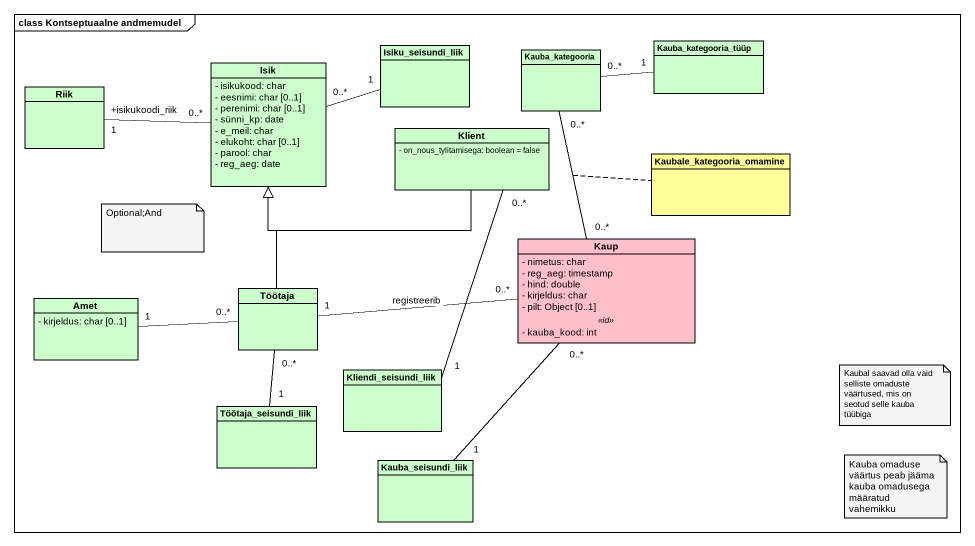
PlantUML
@startuml
mainframe class Kontseptuaalne andmemudel
hide circle
hide empty members
skinparam classAttributeIconSize 0
class Isik #CCFFCC {
  - isikukood: char
  - eesnimi: char [0..1]
  - perenimi: char [0..1]
  - sünni_kp: date
  - e_meil: char
  - elukoht: char [0..1]
  - parool: char
  - reg_aeg: date
}
class Isiku_seisundi_liik #CCFFCC
class Kauba_kategooria #CCFFCC
class Kauba_kategooria_tüüp #CCFFCC
class Riik #CCFFCC
class Klient #CCFFCC {
  - on_nous_tylitamisega: boolean = false
}
class Kaubale_kategooria_omamine #FFFE99
class Kaup #FFC0CB {
  - nimetus: char
  - reg_aeg: timestamp
  - hind: double
  - kirjeldus: char
  - pilt: Object [0..1]
  .. <<id>> ..
  - kauba_kood: int
}
class Amet #CCFFCC {
  - kirjeldus: char [0..1]
}
class Töötaja #CCFFCC
class Kliendi_seisundi_liik #CCFFCC
class Töötaja_seisundi_liik #CCFFCC
class Kauba_seisundi_liik #CCFFCC
Isiku_seisundi_liik "1" -left- "0..*" Isik
Kauba_kategooria_tüüp "1" -left- "0..*" Kauba_kategooria
Riik "+isikukoodi_riik\n1" -right- "0..*" Isik
Klient -left-|> Isik
Kaup "0..*" -up- "0..*" Kauba_kategooria
(Kaup, Kauba_kategooria) .. Kaubale_kategooria_omamine
Kaup "0..*" -- "1" Kauba_seisundi_liik
Amet "1" -right- "0..*" Töötaja
Töötaja -up-|> Isik
Töötaja "1" -right- "0..*" Kaup : registreerib
Kliendi_seisundi_liik "1" -up- "0..*" Klient
Töötaja_seisundi_liik "1" -up- "0..*" Töötaja
note as N1
  Optional;And
end note
note as N2
  Kaubal saavad olla vaid selliste omaduste väärtused, mis on seotud selle kauba tüübiga
end note
note as N3
  Kauba omaduse väärtus peab jääma kauba omadusega määratud vahemikku
end note
@enduml
